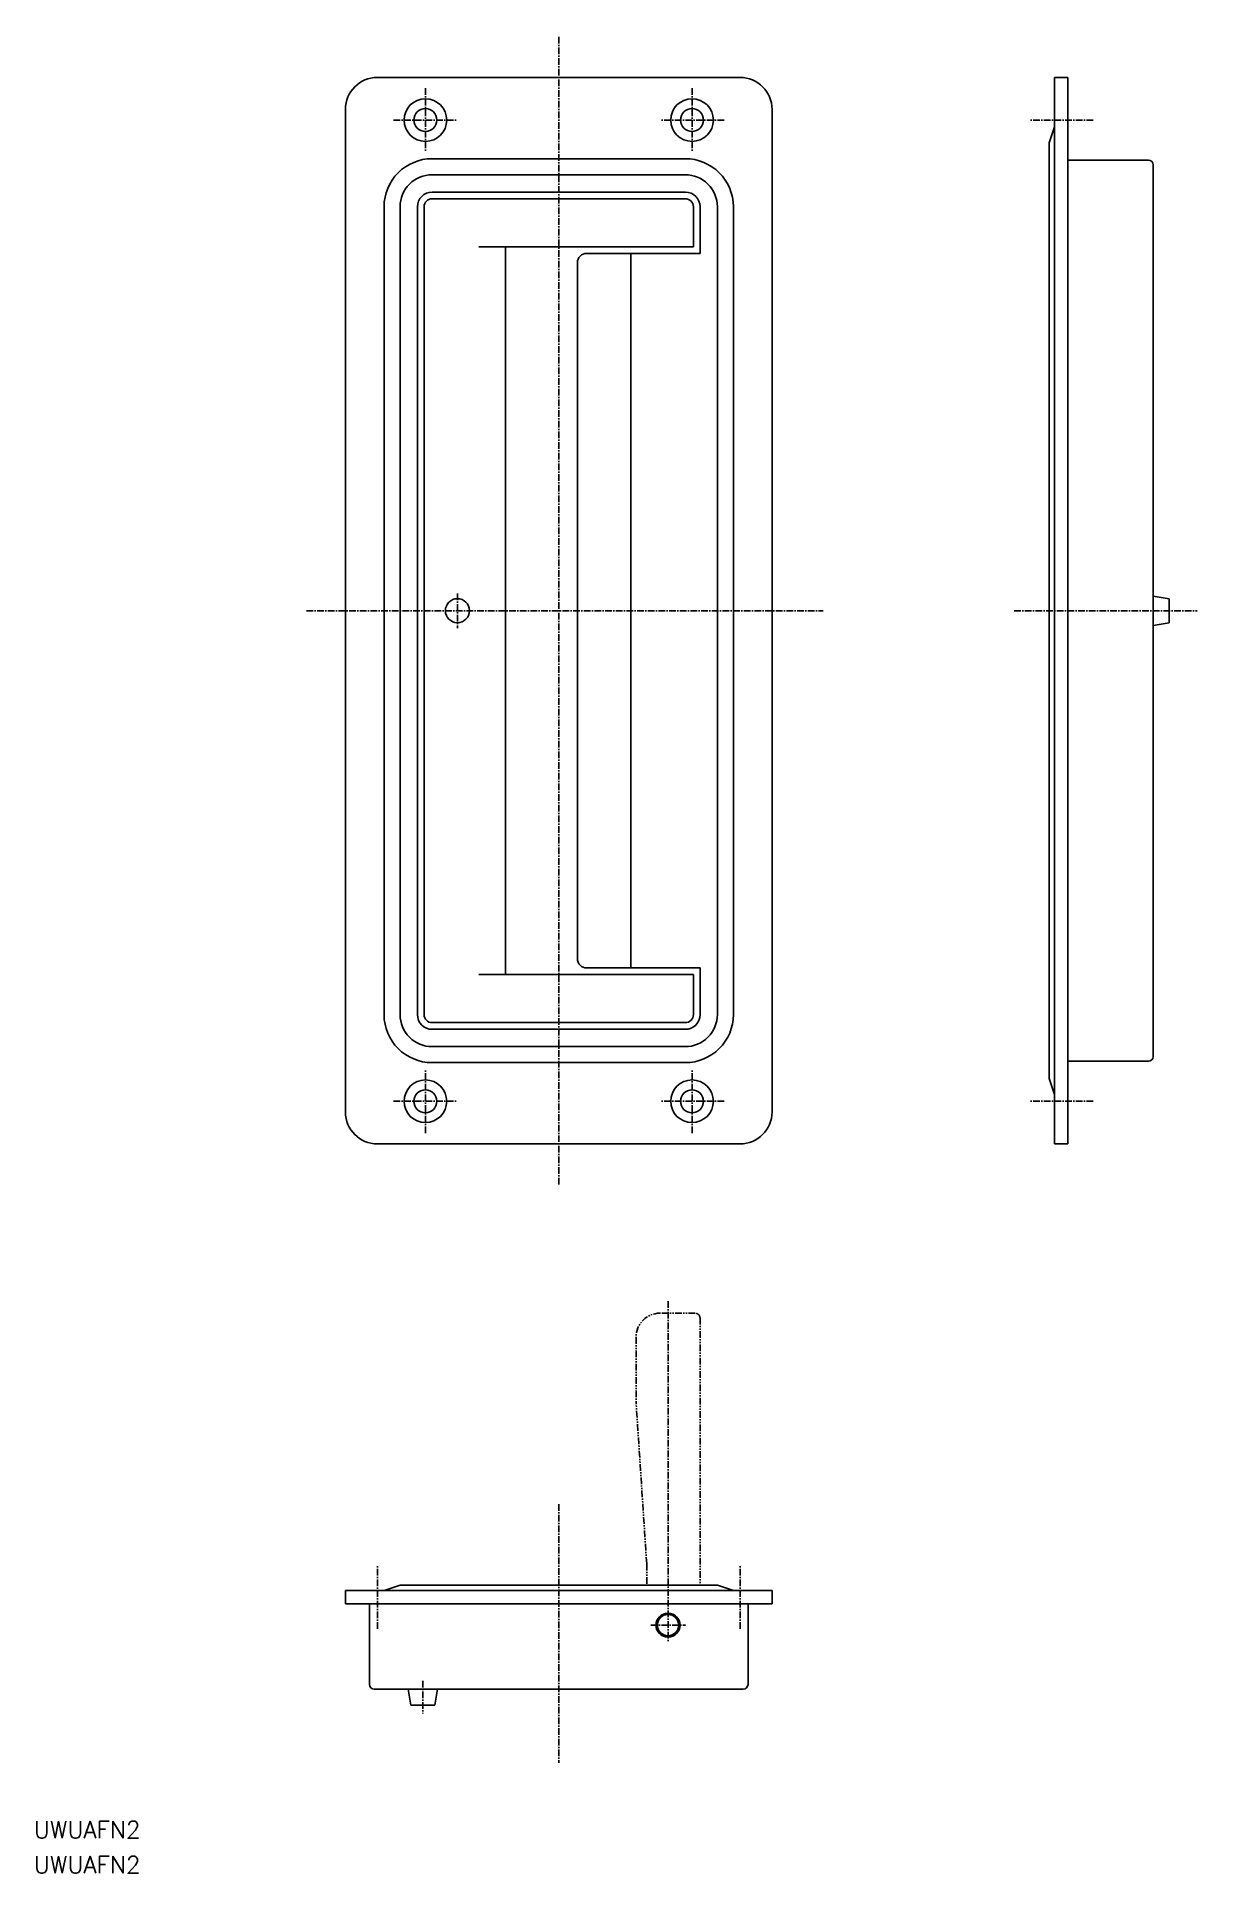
# Model space of a CAD drawing. Extents: x -98 to 120, y -237 to 108.
import ezdxf

# ---------------------------------------------------------------- set-up
doc = ezdxf.new("R2010")
doc.units = 0
doc.linetypes.add('CENTER', pattern=[2, 1.25, -0.25, 0.25, -0.25])
doc.linetypes.add('PHANTOM', pattern=[2.5, 1.25, -0.25, 0.25, -0.25, 0.25, -0.25])
doc.layers.get('0').update_dxf_attribs({"linetype": 'CONTINUOUS'})
doc.layers.add('CENTER', color=1, linetype='CENTER')
doc.styles.get("Standard").update_dxf_attribs({"font": 'txt.shx', "bigfont": 'bigfont.shx'})

msp = doc.modelspace()

# ---------------------------------------------------------------- linework, layer by layer
at = {"color": 7, "linetype": 'CONTINUOUS'}
for p, q in [((95.49, 100), (92.99, 100)), ((92.99, 100), (92.99, -100)), ((95.49, -100), (95.49, 100)), ((91.99, 87.75), (92.99, 90.75)), ((91.99, 87.75), (91.99, -87.75)), ((95.49, 84.5), (110.59, 84.5)), ((111.49, -83.6), (111.49, 83.6)), ((23.75, 78.5), (-23.75, 78.5)), ((23.75, 77.25), (-23.75, 77.25)), ((-26.5, 75.75), (-26.5, -75.75)), ((-25.25, 75.75), (-25.25, -75.75)), ((25.25, 68.25), (25.25, 75.75)), ((26.5, 67), (26.5, 75.75)), ((-15, 68.25), (25.25, 68.25)), ((-10, -68.25), (-10, 68.25)), ((5.25, 67), (26.5, 67)), ((13.5, -67), (13.5, 67)), ((3.5, -65.25), (3.5, 65.25)), ((111.49, 2.75), (114.49, 2.25)), ((114.49, -2.25), (114.49, 2.25)), ((111.49, -2.75), (114.49, -2.25)), ((-15, -68.25), (25.25, -68.25)), ((5.25, -67), (26.5, -67)), ((25.25, -75.75), (25.25, -68.25)), ((26.5, -75.75), (26.5, -67)), ((-23.75, -77.25), (23.75, -77.25)), ((-23.75, -78.5), (23.75, -78.5)), ((95.49, -84.5), (110.59, -84.5)), ((92.99, -90.75), (91.99, -87.75)), ((92.99, -100), (95.49, -100)), ((40, -183.73), (-40, -183.73)), ((-40, -183.73), (-40, -186.23)), ((-32.75, -183.73), (-29.75, -182.73)), ((29.75, -182.73), (-29.75, -182.73)), ((32.75, -183.73), (29.75, -182.73)), ((40, -186.23), (40, -183.73)), ((-40, -186.23), (40, -186.23)), ((-35.5, -186.23), (-35.5, -201.33)), ((35.5, -186.23), (35.5, -201.33)), ((-34.6, -202.23), (34.6, -202.23)), ((-28.25, -202.23), (-27.75, -205.23)), ((-22.75, -202.23), (-23.25, -205.23)), ((-27.75, -205.23), (-23.25, -205.23))]:
    msp.add_line(p, q, dxfattribs=at)
at = {"color": 3, "linetype": 'PHANTOM'}
for p, q in [((25.6, -131.73), (19, -131.73)), ((26.5, -132.63), (26.5, -182.73)), ((14.5, -136.23), (14.5, -148.23)), ((16.5, -178.73), (14.5, -148.23)), ((16.5, -178.73), (16.5, -182.73))]:
    msp.add_line(p, q, dxfattribs=at)
at = {"color": 7, "linetype": 'CONTINUOUS'}
for points in [[(34, 100), (-34, 100)], [(-40, 94), (-40, -94)], [(40, -94), (40, 94)], [(-34.07, -100), (34, -100)]]:
    msp.add_lwpolyline(points, dxfattribs=at)
for points in [[(32.75, -75.75), (32.75, 75.75, 0.414214), (23.75, 84.75), (-23.75, 84.75, 0.414214), (-32.75, 75.75), (-32.75, -75.75, 0.414214), (-23.75, -84.75), (23.75, -84.75, 0.414214)], [(29.75, -75.75), (29.75, 75.75, 0.414214), (23.75, 81.75), (-23.75, 81.75, 0.414214), (-29.75, 75.75), (-29.75, -75.75, 0.414214), (-23.75, -81.75), (23.75, -81.75, 0.414214)]]:
    msp.add_lwpolyline(points, format="xyb", close=True, dxfattribs=at)
for centre, radius in [((-25, 92), 4), ((-25, 92), 2.15), ((25, 92), 4), ((25, 92), 2.15), ((-19, 0), 2.25), ((-25, -92), 4), ((25, -92), 4), ((-25, -92), 2.15), ((25, -92), 2.15), ((20.5, -190.23), 2.25), ((20.5, -190.23), 2)]:
    msp.add_circle(centre, radius, dxfattribs=at)
for centre, radius, start, end in [((-34, 94), 6, 90, 180), ((34, 94), 6, 0, 90), ((110.59, 83.6), 0.9, 0, 90), ((-23.75, 75.75), 2.75, 90, 180), ((-23.75, 75.75), 1.5, 90, 180), ((23.75, 75.75), 2.75, 360, 90), ((23.75, 75.75), 1.5, 360, 90), ((5.25, 65.25), 1.75, 90, 180), ((5.25, -65.25), 1.75, 180, 270), ((-23.75, -75.75), 2.75, 180, 270), ((-23.75, -75.75), 1.5, 180, 270), ((23.75, -75.75), 2.75, 270, 0), ((23.75, -75.75), 1.5, 270, 0), ((110.59, -83.6), 0.9, 270, 0), ((-34, -94), 6, 180, 270), ((34, -94), 6, 270, 0), ((-34.6, -201.33), 0.9, 180, 270), ((34.6, -201.33), 0.9, 270, 0)]:
    msp.add_arc(centre, radius, start, end, dxfattribs=at)
at = {"color": 3, "linetype": 'PHANTOM'}
for centre, radius, start, end in [((19, -136.23), 4.5, 90, 180), ((25.6, -132.63), 0.9, 0, 90)]:
    msp.add_arc(centre, radius, start, end, dxfattribs=at)
at = {"layer": 'CENTER', "color": 1, "linetype": 'CENTER'}
for p, q in [((0, -107.63), (0, 107.63)), ((-25, 98), (-25, 86)), ((25, 98), (25, 86)), ((-31, 92), (-19, 92)), ((31, 92), (19, 92)), ((100.2, 92), (88.2, 92)), ((-47.3, 0), (49.61, 0)), ((85.44, 0), (119.75, 0)), ((-25, -98), (-25, -86)), ((25, -98), (25, -86)), ((-31, -92), (-19, -92)), ((31, -92), (19, -92)), ((100.2, -92), (88.2, -92)), ((20.5, -129.5), (20.5, -193.48)), ((0, -167.54), (0, -216.07)), ((-34, -190.94), (-34, -178.94)), ((34, -190.94), (34, -178.94)), ((17.25, -190.23), (23.75, -190.23)), ((-25.5, -200.66), (-25.5, -206.81))]:
    msp.add_line(p, q, dxfattribs=at)
msp.add_lwpolyline([(-19, 3.25), (-19, -3.25)], dxfattribs=at)

# ---------------------------------------------------------------- texts
at = {"color": 7, "linetype": 'CONTINUOUS'}
for p in [(-98.44, -230.18), (-98.44, -236.76)]:
    msp.add_text('UWUAFN2', height=3.2, dxfattribs=at).set_placement(p)

doc.saveas('drawing.dxf')
